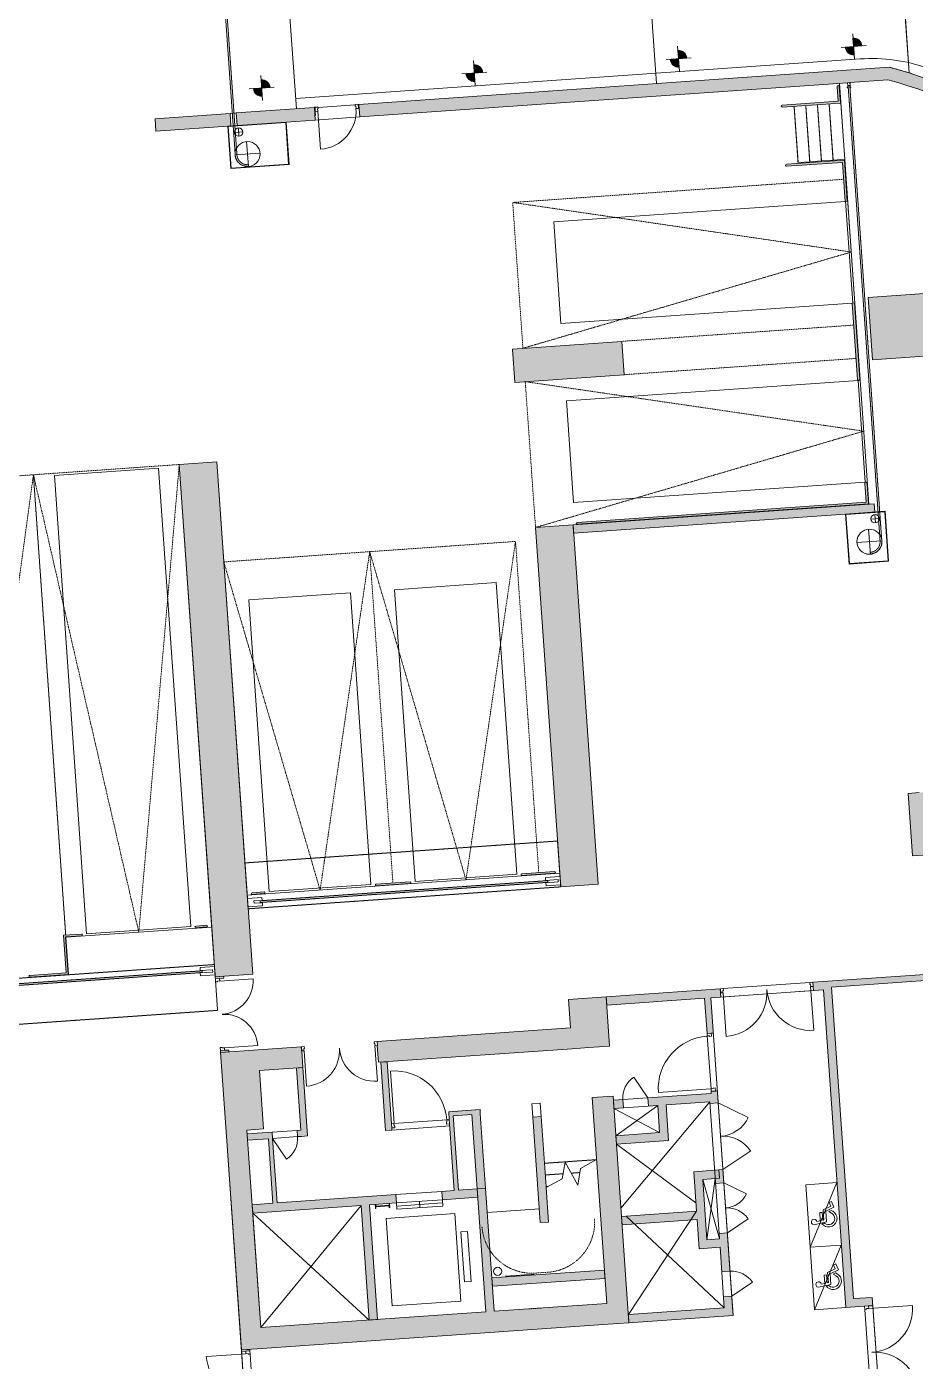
# Model space of a CAD drawing. Header units: millimetres. Extents: x 833941507 to 1669051331, y 817666127 to 1636299673.
# Drawn here: x 834457978 to 834479247, y 818087337 to 818119289 of the extents above; entities that cross this region are included whole.
import ezdxf

# ---------------------------------------------------------------- set-up
doc = ezdxf.new("R2010")
doc.units = ezdxf.units.MM
doc.header["$LTSCALE"] = 3
doc.linetypes.add('3A35X-MAGP-P-MP-B02B$0$Hidden', pattern=[2.25, 1, -1.25])
doc.linetypes.add('3A35X-MAGP-P-MP-B02B$0$Overhead', pattern=[1.8, 1.2, -0.6])
for name, color, linetype, lineweight in [('3A35X-MAGP-P-MP-B02B$0$A-000-M_MASS', 252, 'Continuous', 5), ('3A35X-MAGP-P-MP-B02B$0$A-010-M_LINE', 252, 'Continuous', 5), ('3A35X-MAGP-P-MP-B02B$0$A-200-M_WALL_EXT', 252, 'Continuous', 9), ('3A35X-MAGP-P-MP-B02B$0$A-200-M_WALL_INT', 252, 'Continuous', 9), ('3A35X-MAGP-P-MP-B02B$0$A-200-M_WALL_PAT', 252, 'Continuous', 9), ('3A35X-MAGP-P-MP-B02B$0$A-230-M_FLOOR', 252, 'Continuous', 18), ('3A35X-MAGP-P-MP-B02B$0$A-241-M_RAMP', 252, 'Continuous', 5), ('3A35X-MAGP-P-MP-B02B$0$A-242-M_STAIR', 252, 'Continuous', 5), ('3A35X-MAGP-P-MP-B02B$0$A-242-MB_STAIR', 252, 'Continuous', 5), ('3A35X-MAGP-P-MP-B02B$0$A-325-M_DOOR', 252, 'Continuous', 5), ('3A35X-MAGP-P-MP-B02B$0$A-770-ME_FFE_SA', 252, 'Continuous', 5), ('3A35X-MAGP-P-MP-B02B$0$A-770-MH_FFE_SA', 252, '3A35X-MAGP-P-MP-B02B$0$Overhead', 5), ('3A35X-MAGP-P-MP-B02B$0$S-280-M_COLUMN', 252, 'Continuous', 9), ('3A35X-MAGP-P-MP-B02B$0$Z-000-T_TEXT', 252, 'Continuous', 5), ('3A35X-MAGP-P-MP-B02B$0$Z-060-M_DETAIL', 252, 'Continuous', 5), ('3A35X-MAGP-P-MP-B02B$0$Z-060-M_MH_LINE', 252, '3A35X-MAGP-P-MP-B02B$0$Hidden', 5), ('UAJ-23FLOR-h', 251, 'Continuous', 9)]:
    doc.layers.add(name, color=color, linetype=linetype, lineweight=lineweight)
doc.layers.add('UAJ-00XREF', color=7, linetype='Continuous')

# ---------------------------------------------------------------- blocks, each defined once
blk = doc.blocks.new('GBP-LTC-LB01')
at = {"layer": 'UAJ-23FLOR-h'}
h = blk.add_hatch(dxfattribs=at)
h.set_pattern_fill('EARTH,_O', color=256, scale=180, angle=45)
h.set_pattern_definition([(48.9989, (834576001.8, 818046085.3), (-112.727, 1612.5107), [1143, -1143]), (48.9989, (834575678.3, 818046366.6), (-112.727, 1612.5107), [1143, -1143]), (48.9989, (834575354.8, 818046647.8), (-112.727, 1612.5107), [1143, -1143]), (138.9989, (834575340.7, 818046849.3), (-1612.5107, -112.727), [1143, -1143]), (138.9989, (834575621.9, 818047172.8), (-1612.5107, -112.727), [1143, -1143]), (138.9989, (834575903.1, 818047496.3), (-1612.5107, -112.727), [1143, -1143])])
h.paths.add_polyline_path([(834572173, 818200349), (834310584, 818182062), (834331502, 817882832), (834364940, 817885169), (834473096, 818011284), (834480534, 818020120), (834485095, 818025710), (834491376, 818033619), (834497063, 818041013), (834493146, 818043679), (834512789, 818074029), (834518712, 818083675), (834526231, 818096325), (834534646, 818111073), (834545956, 818131981), (834557205, 818154199), (834564040, 818168497), (834570941, 818183576), (834578368, 818200696)])
h.paths.add_polyline_path([(834382131, 817956470), (834418269, 817958996), (834422062, 817963856), (834428403, 817964299), (834467239, 818010696), (834466445, 818021739), (834476098, 818035709), (834485267, 818048983), (834487015, 818051460), (834497268, 818067303), (834492893, 818129890), (834448057, 818126756), (834416897, 818105052), (834382061, 818080789), (834386167, 818022059), (834377588, 818021459)], flags=16)
edge = h.paths.add_edge_path(flags=16)
edge.add_line((834540292, 818142076), (834533466, 818141614))
edge.add_line((834533466, 818141614), (834523258, 818143863))
edge.add_line((834523258, 818143863), (834525897, 818155839))
edge.add_arc((834558382, 818267025), 115835, 237.2184, 253.71313, ccw=False)
edge.add_line((834495665, 818169638), (834498268, 818132357))
edge.add_line((834498268, 818132357), (834496346, 818130135))
edge.add_line((834496346, 818130135), (834492880, 818129893))
edge.add_line((834492880, 818129893), (834494230, 818110588))
edge.add_line((834494230, 818110588), (834496326, 818110708))
edge.add_line((834496326, 818110708), (834498420, 818080754))
edge.add_line((834498420, 818080754), (834498046, 818080727))
edge.add_line((834498046, 818080727), (834498255, 818077746))
edge.add_line((834498255, 818077746), (834503061, 818078082))
edge.add_line((834503061, 818078082), (834504980, 818081212))
edge.add_line((834504980, 818081212), (834509429, 818088471))
edge.add_line((834509429, 818088471), (834515217, 818097914))
edge.add_line((834515217, 818097914), (834526067, 818116416))
edge.add_line((834526067, 818116416), (834532489, 818127889))
edge.add_line((834532489, 818127889), (834534831, 818132146))
edge.add_line((834534831, 818132146), (834540292, 818142076))
h = blk.add_hatch(dxfattribs=at)
h.set_pattern_fill('EARTH,_O', color=256, scale=180, angle=45)
h.set_pattern_definition([(45.0000001, (-1082349.7, 54794.9), (-3e-06, 1616.4461018), [1143, -1143]), (45.0000001, (-1082652.8, 55098), (-3e-06, 1616.4461018), [1143, -1143]), (45.0000001, (-1082955.9, 55401.1), (-3e-06, 1616.4461018), [1143, -1143]), (135.0000001, (-1082955.9, 55603.1), (-1616.4461018, -3e-06), [1143, -1143]), (135.0000001, (-1082652.8, 55906.2), (-1616.4461018, -3e-06), [1143, -1143]), (135.0000001, (-1082349.7, 56209.3), (-1616.4461018, -3e-06), [1143, -1143])])
h.paths.add_polyline_path([(834669469, 818015499), (834651081, 818014214), (834651091, 818014066), (834669480, 818015352)], flags=16)
edge = h.paths.add_edge_path()
edge.add_arc((834611764, 818123015), 22001, 94.0007, 118.6887)
edge.add_line((834601202, 818142316), (834593918, 818141228))
edge.add_arc((834611768, 818123014), 25503, 93.9972, 134.4213, ccw=False)
edge.add_line((834609991, 818148455), (834618164, 818149026))
edge.add_line((834618164, 818149026), (834618408, 818145535))
edge.add_line((834618408, 818145535), (834616365, 818145392))
edge.add_line((834616365, 818145392), (834616609, 818141901))
edge.add_line((834616609, 818141901), (834611622, 818141552))
edge.add_line((834611622, 818141552), (834611378, 818145043))
edge.add_line((834611378, 818145043), (834610229, 818144963))
h.paths.add_polyline_path([(834673233, 818197366), (834607546, 818192774), (834599172, 818174435), (834588349, 818152375), (834578622, 818133891), (834568418, 818115665), (834556457, 818095618), (834546606, 818080042), (834532219, 818058624), (834523692, 818046596), (834515684, 818035708), (834508244, 818025930), (834500656, 818016266), (834489787, 818002934), (834483448, 817995421), (834478638, 817989842), (834458454, 817967379), (834441506, 817949096), (834383076, 817886437), (834482027, 817893355), (834551919, 817920009), (834634905, 817930637), (834634023, 817939309), (834633770, 817941796), (834633578, 817943687), (834508697, 817930984), (834507053, 817930191), (834506409, 817939427), (834507657, 817945567), (834503417, 818006767), (834503064, 818011763), (834514053, 818025792), (834520785, 818034889), (834526319, 818042437), (834532382, 818050706), (834536346, 818056473), (834542258, 818065226), (834550406, 818077287), (834561579, 818095002), (834574523, 818117080), (834587769, 818140310), (834609774, 818143595), (834610002, 818140336), (834634253, 818142031), (834636807, 818105492), (834642791, 818105914), (834646279, 818056033), (834640293, 818055614), (834643382, 818011425), (834641138, 818011268), (834645776, 817944928), (834639048, 817944244), (834640362, 817931328), (834651070, 817932707), (834650588, 817936476), (834685106, 817940897), (834685588, 817937128), (834691374, 817937869)])
blk = doc.blocks.new('3A35X-MAGP-P-MP-B02B')
at = {"layer": '3A35X-MAGP-P-MP-B02B$0$A-200-M_WALL_PAT'}
h = blk.add_hatch(color=256, dxfattribs=at)
h.paths.add_polyline_path([(107547, 191531), (108515, 191531), (108565, 191831), (95841, 191831), (95841, 191531), (107545, 191531)], flags=0)
h.paths.add_polyline_path([(94343, 191531), (94773, 191531), (94773, 191831), (92900, 191831), (92900, 191531), (94075, 191531)], flags=0)
h.paths.add_polyline_path([(91850, 191531), (92750, 191531), (92750, 191831), (90950, 191831), (90950, 191531)], flags=0)
for points in [[(94781, 191635), (94790, 191635), (94790, 191835), (94781, 191835), (94781, 191735)], [(114189, 186393), (114518, 186393), (114373, 186707), (114189, 187067), (114041, 187335), (113874, 187616), (113686, 187908), (113490, 188191), (113283, 188468), (113067, 188738), (112842, 189001), (112608, 189255), (112365, 189501), (112114, 189739), (111854, 189967), (111534, 190228), (111313, 190397), (111031, 190598), (110743, 190789), (110414, 190989), (110148, 191140), (109841, 191300), (109529, 191449), (109154, 191611), (108837, 191734), (108565, 191831), (108515, 191531), (108838, 191414), (109155, 191286), (109468, 191147), (109777, 190996), (110079, 190835), (110414, 190640), (110666, 190482), (110950, 190289), (111227, 190087), (111534, 189843), (111758, 189654), (112012, 189424), (112257, 189185), (112494, 188937), (112722, 188681), (112941, 188418), (113151, 188146), (113351, 187868), (113450, 187868), (113450, 187718), (113533, 187593), (113713, 187302), (113882, 187005), (114041, 186702)], [(100250, 172806), (100250, 181431), (99350, 181431), (99350, 172806)], [(100250, 181231), (107475, 181231), (107475, 181431), (100250, 181431)], [(100250, 168921), (100250, 170106), (99350, 170106), (99350, 168921), (99750, 168921)], [(105564, 162481), (105650, 162481), (105650, 169956), (105450, 169956), (105450, 162481)], [(92740, 167281), (92890, 167281), (92890, 168921), (92740, 168921), (92740, 167431)], [(94912, 167281), (94912, 168921), (94762, 168921), (94762, 167281), (94849, 167281)], [(90960, 162281), (91450, 162281), (91450, 167521), (90950, 167521), (90950, 162281)], [(96300, 165731), (96400, 165731), (96400, 167621), (96300, 167621), (96300, 166193)], [(96850, 167521), (97050, 167521), (97050, 167621), (96400, 167621), (96400, 167521), (96408, 167521)], [(97050, 165731), (97050, 167521), (96850, 167521), (96850, 165731), (96919, 165731)], [(99750, 162281), (100250, 162281), (100250, 167721), (99750, 167721), (99750, 162481)], [(92050, 165731), (92050, 167281), (91950, 167281), (91950, 165731)], [(98500, 164821), (98500, 167351), (98300, 167351), (98300, 164821)], [(101300, 166771), (101500, 166771), (101500, 167421), (101300, 167421), (101300, 167385)], [(100252, 166571), (101500, 166571), (101500, 166771), (100252, 166771)], [(94250, 162781), (94250, 165531), (94050, 165531), (94050, 162781)], [(96850, 162781), (97050, 162781), (97050, 165731), (96850, 165731), (96850, 162781)], [(102250, 165581), (102650, 165581), (102650, 165781), (102050, 165781), (102050, 165581)], [(102050, 164131), (102250, 164131), (102250, 165581), (102050, 165581), (102050, 164631)], [(102050, 164631), (102050, 164831), (100252, 164831), (100252, 164631), (100334, 164631)], [(102250, 163931), (102550, 163931), (102550, 164131), (102050, 164131), (102050, 163931)], [(98094, 163381), (99750, 163381), (99750, 163581), (97050, 163581), (97050, 163381)], [(99725, 162281), (99750, 162281), (99750, 162781), (91450, 162781), (91450, 162281), (98610, 162281)], [(102574, 162281), (102750, 162281), (102750, 162481), (100250, 162481), (100250, 162281), (102409, 162281)], [(106100, 162281), (106100, 162481), (105450, 162481), (105450, 162281), (106000, 162281)]]:
    blk.add_hatch(color=256, dxfattribs=at).paths.add_polyline_path(points, flags=0)
h = blk.add_hatch(color=256, dxfattribs=at)
h.paths.add_polyline_path([(91580, 167521), (91580, 167521), (91850, 167521), (91850, 169421), (90950, 169421), (90950, 167521), (91450, 167521)], flags=0)
h.paths.add_polyline_path([(91850, 171236), (91850, 183531), (90950, 183531), (90950, 171236), (91821, 171236)], flags=0)
h = blk.add_hatch(color=256, dxfattribs=at)
h.paths.add_polyline_path([(90950, 169465), (90950, 169465), (90950, 169421)], flags=0)
h.paths.add_polyline_path([(91150, 169421), (91150, 169465), (90950, 169465), (90950, 169421), (91134, 169421)], flags=0)
h.paths.add_polyline_path([(90997, 171191), (91150, 171191), (91150, 171236), (90950, 171236), (90950, 171191), (90990, 171191)], flags=0)
h = blk.add_hatch(color=256, dxfattribs=at)
h.paths.add_polyline_path([(102987, 169906), (102987, 170106), (100250, 170106), (100250, 169906), (102874, 169906)], flags=0)
h.paths.add_polyline_path([(105213, 169906), (105450, 169906), (105450, 170106), (105213, 170106), (105213, 169956)], flags=0)
h = blk.add_hatch(color=256, dxfattribs=at)
h.paths.add_polyline_path([(105647, 169956), (109006, 169956), (109006, 170106), (105450, 170106), (105450, 169956)], flags=0)
h.paths.add_polyline_path([(113792, 169956), (114400, 169956), (114400, 170106), (111032, 170106), (111032, 169956), (113774, 169956)], flags=0)
h = blk.add_hatch(color=256, dxfattribs=at)
h.paths.add_polyline_path([(102750, 167621), (102750, 167671), (102600, 167671), (102600, 167621)], flags=0)
h.paths.add_polyline_path([(102750, 169059), (102750, 169906), (102600, 169906), (102600, 169059), (102700, 169059)], flags=0)
h = blk.add_hatch(color=256, dxfattribs=at)
h.paths.add_polyline_path([(94912, 168921), (99350, 168921), (99350, 169421), (94710, 169421), (94710, 169321), (94705, 169321), (94705, 168921), (94762, 168921)], flags=0)
h.paths.add_polyline_path([(92740, 168921), (92890, 168921), (92890, 169321), (92884, 169321), (92884, 169421), (91850, 169421), (91850, 168921)], flags=0)
h = blk.add_hatch(color=256, dxfattribs=at)
h.paths.add_polyline_path([(92650, 167281), (92740, 167281), (92740, 167431), (92650, 167431)], flags=0)
h.paths.add_polyline_path([(91950, 167281), (92050, 167281), (92050, 167431), (91450, 167431), (91450, 167281), (91850, 167281)], flags=0)
h = blk.add_hatch(color=256, dxfattribs=at)
h.paths.add_polyline_path([(101300, 167421), (102750, 167421), (102750, 167621), (101075, 167621), (101075, 167421)], flags=0)
h.paths.add_polyline_path([(100252, 167421), (100475, 167421), (100475, 167621), (100250, 167621), (100250, 167421)], flags=0)
h = blk.add_hatch(color=256, dxfattribs=at)
h.paths.add_polyline_path([(102550, 162481), (102750, 162481), (102750, 162741), (102550, 162741), (102550, 162562)], flags=0)
h.paths.add_polyline_path([(102574, 163341), (102750, 163341), (102750, 164261), (102550, 164261), (102550, 163341)], flags=0)
h.paths.add_polyline_path([(102750, 165461), (102750, 165781), (102650, 165781), (102650, 165581), (102550, 165581), (102550, 165461), (102650, 165461)], flags=0)
h.paths.add_polyline_path([(102600, 167381), (102750, 167381), (102750, 167421), (102550, 167421), (102550, 167381), (102574, 167381)], flags=0)
h = blk.add_hatch(color=256, dxfattribs=at)
h.paths.add_polyline_path([(92890, 165531), (94900, 165531), (94900, 165731), (91450, 165731), (91450, 165531), (92050, 165531)], flags=0)
h.paths.add_polyline_path([(96300, 165531), (96850, 165531), (96850, 165731), (96000, 165731), (96000, 165531), (96289, 165531)], flags=0)
h = blk.add_hatch(color=256, dxfattribs=at)
h.paths.add_polyline_path([(91150, 160181), (91150, 160218), (90950, 160218), (90950, 160181), (91103, 160181)], flags=0)
h.paths.add_polyline_path([(91050, 162244), (91150, 162244), (91150, 162281), (90950, 162281), (90950, 162244), (90955, 162244)], flags=0)
at = {"layer": '3A35X-MAGP-P-MP-B02B$0$S-280-M_COLUMN', "lineweight": 5}
for points in [[(108942, 184868), (109025, 184868), (109025, 186368), (107675, 186368), (107675, 184868), (108887, 184868)], [(99100, 184931), (101725, 184931), (101725, 185731), (99100, 185731)], [(109150, 172956), (109150, 174456), (107800, 174456), (107800, 172956), (108445, 172956)]]:
    blk.add_hatch(color=256, dxfattribs=at).paths.add_polyline_path(points, flags=0)
at = {"layer": '3A35X-MAGP-P-MP-B02B$0$Z-000-T_TEXT'}
h = blk.add_hatch(color=256, dxfattribs=at)
edge = h.paths.add_edge_path(flags=0)
edge.add_line((93550, 192385), (93550, 192185))
edge.add_arc((93550, 192385), 200, 180, 270, ccw=False)
edge.add_line((93350, 192385), (93550, 192385))
h = blk.add_hatch(color=256, dxfattribs=at)
edge = h.paths.add_edge_path(flags=0)
edge.add_line((93550, 192385), (93550, 192585))
edge.add_arc((93550, 192385), 200, 0, 90, ccw=False)
edge.add_line((93750, 192385), (93550, 192385))
h = blk.add_hatch(color=256, dxfattribs=at)
edge = h.paths.add_edge_path(flags=0)
edge.add_line((98650, 192385), (98650, 192185))
edge.add_arc((98650, 192385), 200, 180, 270, ccw=False)
edge.add_line((98450, 192385), (98650, 192385))
h = blk.add_hatch(color=256, dxfattribs=at)
edge = h.paths.add_edge_path(flags=0)
edge.add_line((98650, 192385), (98650, 192585))
edge.add_arc((98650, 192385), 200, 0, 90, ccw=False)
edge.add_line((98850, 192385), (98650, 192385))
h = blk.add_hatch(color=256, dxfattribs=at)
edge = h.paths.add_edge_path(flags=0)
edge.add_line((103550, 192385), (103550, 192185))
edge.add_arc((103550, 192385), 200, 180, 270, ccw=False)
edge.add_line((103350, 192385), (103550, 192385))
h = blk.add_hatch(color=256, dxfattribs=at)
edge = h.paths.add_edge_path(flags=0)
edge.add_line((103550, 192385), (103550, 192585))
edge.add_arc((103550, 192385), 200, 0, 90, ccw=False)
edge.add_line((103750, 192385), (103550, 192385))
h = blk.add_hatch(color=256, dxfattribs=at)
edge = h.paths.add_edge_path(flags=0)
edge.add_line((107750, 192385), (107750, 192185))
edge.add_arc((107750, 192385), 200, 180, 270, ccw=False)
edge.add_line((107550, 192385), (107750, 192385))
h = blk.add_hatch(color=256, dxfattribs=at)
edge = h.paths.add_edge_path(flags=0)
edge.add_line((107750, 192385), (107750, 192585))
edge.add_arc((107750, 192385), 200, 0, 90, ccw=False)
edge.add_line((107950, 192385), (107750, 192385))
at = {"layer": '3A35X-MAGP-P-MP-B02B$0$Z-060-M_DETAIL'}
h = blk.add_hatch(color=256, dxfattribs=at)
h.paths.add_polyline_path([(105839, 150551), (105845, 150553), (105855, 150560), (105860, 150571), (105860, 160481), (105810, 160481), (105810, 150571), (105821, 150556), (105832, 150551)], flags=0)
h.paths.add_polyline_path([(103969, 150551), (103985, 150560), (103990, 150571), (103989, 160242), (103985, 160251), (103979, 160259), (103970, 160266), (103961, 160270), (103937, 160271), (103690, 160271), (103690, 160231), (103935, 160230), (103940, 160224), (103940, 160221), (103942, 150565), (103951, 150556), (103962, 150551)], flags=0)
h.paths.add_polyline_path([(81370, 171231), (81376, 171232), (81388, 171241), (81390, 171251), (81390, 181411), (81385, 181425), (81380, 181428), (81370, 181431), (81356, 181425), (81350, 181411), (81350, 171251), (81353, 171241), (81365, 171232)], flags=0)
h.paths.add_polyline_path([(87170, 171541), (87440, 171541), (87440, 172441), (87836, 172442), (87845, 172447), (87848, 172451), (87850, 172466), (87845, 172475), (87836, 172480), (87830, 172481), (87400, 172481), (87400, 171581), (86515, 171580), (86506, 171575), (86503, 171571), (86501, 171556), (86506, 171547), (86515, 171542), (86520, 171541)], flags=0)
h.paths.add_polyline_path([(82460, 171541), (83386, 171542), (83395, 171547), (83398, 171551), (83400, 171566), (83395, 171575), (83386, 171580), (83380, 171581), (82500, 171581), (82500, 181116), (82495, 181125), (82486, 181130), (82475, 181130), (82468, 181125), (82461, 181116), (82460, 181111), (82460, 171581)], flags=0)
h.paths.add_polyline_path([(90570, 172441), (90829, 172441), (90843, 172447), (90846, 172451), (90849, 172461), (90843, 172475), (90829, 172481), (90570, 172481), (90556, 172475), (90553, 172471), (90550, 172461), (90556, 172447)], flags=0)
h.paths.add_polyline_path([(99230, 173141), (99238, 173144), (99248, 173151), (99250, 173166), (99240, 173178), (99230, 173181), (98437, 173180), (98425, 173171), (98423, 173156), (98432, 173144), (98442, 173141)], flags=0)
h.paths.add_polyline_path([(94942, 173141), (95760, 173141), (95774, 173147), (95778, 173151), (95780, 173161), (95774, 173175), (95760, 173181), (94942, 173181), (94928, 173175), (94925, 173171), (94922, 173161), (94928, 173147)], flags=0)
h.paths.add_polyline_path([(91970, 173141), (92259, 173141), (92273, 173147), (92276, 173151), (92279, 173161), (92273, 173175), (92259, 173181), (91970, 173181), (91956, 173175), (91953, 173171), (91950, 173161), (91956, 173147)], flags=0)
h.paths.add_polyline_path([(102574, 181441), (107340, 181441), (107339, 181943), (107337, 181949), (107328, 181958), (107315, 181961), (107303, 181958), (107294, 181949), (107290, 181936), (107290, 181481), (100350, 181481), (100336, 181475), (100331, 181466), (100331, 181456), (100336, 181447), (100350, 181441)], flags=0)
h.paths.add_polyline_path([(107316, 184401), (107322, 184402), (107333, 184409), (107340, 184425), (107340, 184426), (107340, 186261), (107290, 186261), (107291, 184419), (107298, 184408), (107309, 184402)], flags=0)
h.paths.add_polyline_path([(107340, 188701), (107340, 189686), (105950, 189686), (105938, 189683), (105929, 189674), (105925, 189661), (105929, 189649), (105933, 189644), (105944, 189637), (105950, 189636), (107290, 189636), (107290, 188701)], flags=0)
h.paths.add_polyline_path([(105950, 191056), (107340, 191056), (107339, 191458), (107333, 191469), (107322, 191475), (107309, 191475), (107298, 191469), (107291, 191458), (107290, 191451), (107290, 191106), (105950, 191106), (105938, 191103), (105929, 191094), (105925, 191081), (105929, 191069), (105933, 191064), (105944, 191057)], flags=0)
at = {"layer": '3A35X-MAGP-P-MP-B02B$0$A-000-M_MASS'}
for p, q in [((94385, 165531), (94385, 165431)), ((94400, 165431), (94400, 165531)), ((94720, 165531), (94720, 165431)), ((94735, 165431), (94735, 165531)), ((94385, 165431), (94400, 165431)), ((94720, 165491), (94400, 165491)), ((94400, 165472), (94720, 165472)), ((94720, 165431), (94735, 165431))]:
    blk.add_line(p, q, dxfattribs=at)
at = {"layer": '3A35X-MAGP-P-MP-B02B$0$A-010-M_LINE'}
for p, q in [((107886, 192076), (94343, 192076)), ((107290, 191451), (107290, 191106)), ((107340, 191056), (107340, 191451)), ((107290, 191106), (105950, 191106)), ((105950, 191056), (107340, 191056)), ((107340, 189686), (105950, 189686)), ((105950, 189636), (107290, 189636)), ((107290, 189636), (107290, 188701)), ((107340, 188701), (107340, 189686)), ((107290, 188701), (107340, 188701)), ((107340, 186261), (107290, 186261)), ((107290, 186261), (107290, 184425)), ((107340, 184426), (107340, 186261)), ((107290, 181936), (107290, 181481)), ((107340, 181441), (107340, 181936)), ((107290, 181481), (100350, 181481)), ((100350, 181441), (107340, 181441)), ((92259, 173181), (91970, 173181)), ((95760, 173181), (94942, 173181)), ((99230, 173181), (98442, 173181)), ((91970, 173141), (92259, 173141)), ((94942, 173141), (95760, 173141)), ((98442, 173141), (99230, 173141)), ((87830, 172481), (87400, 172481)), ((87400, 172481), (87400, 171581)), ((87440, 171541), (87440, 172441)), ((87440, 172441), (87830, 172441)), ((90829, 172481), (90570, 172481)), ((90570, 172441), (90829, 172441)), ((87400, 171581), (86520, 171581)), ((86520, 171541), (87440, 171541)), ((101300, 166771), (100250, 167421)), ((101300, 167421), (100250, 166771)), ((102550, 167421), (100250, 165031)), ((100250, 166571), (102050, 165031)), ((94050, 165531), (91450, 162781)), ((91450, 165531), (94050, 162781)), ((102550, 165581), (102250, 164131)), ((102550, 164131), (102250, 165581)), ((102050, 164831), (100250, 162481)), ((100359, 164831), (102550, 162481))]:
    blk.add_line(p, q, dxfattribs=at)
at = {"layer": '3A35X-MAGP-P-MP-B02B$0$A-010-M_LINE', "linetype": '3A35X-MAGP-P-MP-B02B$0$Hidden'}
for p, q in [((98100, 163624), (98400, 163624)), ((98201, 162781), (97901, 162781))]:
    blk.add_line(p, q, dxfattribs=at)
at = {"layer": '3A35X-MAGP-P-MP-B02B$0$A-010-M_LINE'}
for centre, radius, start, end in [((108655, 186576), 10400, 12.2402, 90), ((108655, 186576), 10000, 12.2402, 90), ((107886, 188076), 4000, 66.454, 90), ((107315, 191451), 25, 359.9995, 179.9995), ((105950, 191081), 25, 90, 270), ((105950, 189661), 25, 90, 270), ((107315, 184426), 25, 182.3355, 359.9995), ((107315, 181936), 25, 359.9995, 179.9995), ((100350, 181461), 20, 90, 270), ((91970, 173161), 20, 90, 270), ((92259, 173161), 20, 270, 90), ((94942, 173161), 20, 90, 270), ((95760, 173161), 20, 270, 90), ((98442, 173161), 20, 89.999, 269.999), ((99230, 173161), 20, 269.999, 89.999), ((87830, 172461), 20, 270, 90), ((90570, 172461), 20, 90, 270), ((90829, 172461), 20, 270, 90), ((86520, 171561), 20, 90, 270)]:
    blk.add_arc(centre, radius, start, end, dxfattribs=at)
at = {"layer": '3A35X-MAGP-P-MP-B02B$0$A-010-M_LINE', "linetype": '3A35X-MAGP-P-MP-B02B$0$Hidden'}
for centre, start, end in [((98100, 164824), 180.1582, 270), ((98400, 164824), 270, 359.8418)]:
    blk.add_arc(centre, 1200, start, end, dxfattribs=at)
at = {"layer": '3A35X-MAGP-P-MP-B02B$0$A-200-M_WALL_EXT', "lineweight": 13}
for p, q in [((92750, 191831), (90950, 191831)), ((90950, 191831), (90950, 191531)), ((92750, 191531), (92750, 191831)), ((94773, 191831), (92900, 191831)), ((92900, 191831), (92900, 191531)), ((94773, 191531), (94773, 191831)), ((108565, 191831), (95841, 191831)), ((95841, 191831), (95841, 191531)), ((90950, 191531), (92675, 191531)), ((94075, 191531), (94773, 191531)), ((95841, 191531), (107545, 191531)), ((107605, 191531), (108515, 191531)), ((90950, 183531), (90950, 171236)), ((91850, 183531), (90950, 183531)), ((91850, 171236), (91850, 183531)), ((99350, 181431), (99350, 172806)), ((100250, 181431), (99350, 181431)), ((100250, 172806), (100250, 181431)), ((99350, 172806), (100250, 172806)), ((90950, 171236), (91850, 171236)), ((99350, 170106), (99350, 169421)), ((100250, 170106), (99350, 170106)), ((100250, 168921), (100250, 170106)), ((90950, 169421), (90950, 167521)), ((91850, 169421), (90950, 169421)), ((92884, 169421), (91850, 169421)), ((99350, 169421), (94710, 169421)), ((92890, 168921), (92890, 169321)), ((94705, 169321), (94705, 168921)), ((91850, 168921), (92890, 168921)), ((91850, 167521), (91850, 168921)), ((94705, 168921), (99350, 168921)), ((99350, 168921), (99750, 168921)), ((99750, 168921), (99750, 168921)), ((99750, 168921), (100250, 168921)), ((100250, 168921), (100250, 168921)), ((90950, 167521), (90950, 162281)), ((91450, 162781), (91450, 167521)), ((91450, 167521), (91850, 167521)), ((99750, 167721), (99750, 162781)), ((100250, 167721), (99750, 167721)), ((100250, 162281), (100250, 167721)), ((96850, 165731), (96850, 162781)), ((97050, 165731), (96850, 165731)), ((97050, 162781), (97050, 165731)), ((96850, 162781), (91450, 162781)), ((99750, 162781), (97050, 162781)), ((90950, 162281), (91450, 162281)), ((91450, 162281), (99750, 162281)), ((99750, 162281), (100250, 162281))]:
    blk.add_line(p, q, dxfattribs=at)
for radius, start, end in [(10000, 23.8119, 71.36), (9700, 24.5963, 71.0714)]:
    blk.add_arc((105369, 182356), radius, start, end, dxfattribs=at)
at = {"layer": '3A35X-MAGP-P-MP-B02B$0$A-200-M_WALL_INT'}
for p, q in [((94790, 191835), (94781, 191835)), ((94781, 191835), (94781, 191635)), ((94790, 191635), (94790, 191735)), ((94781, 191635), (94790, 191635)), ((107475, 181431), (100250, 181431)), ((100250, 181431), (100250, 181231)), ((100250, 181231), (106775, 181231)), ((107475, 181231), (107475, 181431)), ((91150, 171236), (90950, 171236)), ((90950, 171236), (90950, 171191)), ((91050, 171191), (91150, 171191)), ((91150, 171191), (91150, 171236)), ((102987, 170106), (100250, 170106)), ((100250, 170106), (100250, 169906)), ((102987, 169906), (102987, 170006)), ((103062, 170106), (105138, 170106)), ((105450, 170106), (105213, 170106)), ((105213, 170006), (105213, 169906)), ((109006, 170106), (105450, 170106)), ((100250, 169906), (102600, 169906)), ((102600, 169906), (102600, 169059)), ((105450, 169906), (102750, 169906)), ((102750, 169906), (102750, 162481)), ((105450, 169906), (105450, 162281)), ((105650, 169956), (114400, 169956)), ((105650, 162481), (105650, 169956)), ((90950, 169465), (90950, 169421)), ((90950, 169421), (91150, 169421)), ((91150, 169465), (91050, 169465)), ((91150, 169421), (91150, 169465)), ((102700, 169059), (102750, 169059)), ((92740, 168921), (92740, 167431)), ((92890, 168921), (92740, 168921)), ((92890, 167281), (92890, 168921)), ((94762, 168921), (94762, 167281)), ((94912, 168921), (94762, 168921)), ((94912, 167431), (94912, 168921)), ((92050, 167431), (91450, 167431)), ((91450, 167431), (91450, 167281)), ((92050, 167281), (92050, 167431)), ((92050, 167431), (92650, 167431)), ((92740, 167431), (92650, 167431)), ((92650, 167431), (92650, 167281)), ((96300, 167621), (96300, 167431)), ((96400, 167621), (96300, 167621)), ((97050, 167621), (96400, 167621)), ((96400, 165731), (96400, 167521)), ((96400, 167521), (96850, 167521)), ((96850, 167521), (96850, 165731)), ((97050, 167521), (97050, 167621)), ((97050, 165731), (97050, 167521)), ((100250, 167621), (100250, 167421)), ((102600, 167621), (100250, 167621)), ((100475, 167421), (100475, 167621)), ((101075, 167621), (101075, 167421)), ((102600, 167671), (102600, 167621)), ((102750, 167671), (102700, 167671)), ((91450, 167281), (91950, 167281)), ((91950, 167281), (91950, 165731)), ((92650, 167281), (92050, 167281)), ((92050, 165731), (92050, 167281)), ((92650, 167281), (92740, 167281)), ((92740, 167281), (92890, 167281)), ((94762, 167281), (94912, 167281)), ((94912, 167281), (94912, 167331)), ((96300, 167331), (96300, 165731)), ((98500, 167351), (98300, 167351)), ((98300, 167351), (98300, 164821)), ((98500, 165671), (98500, 167351)), ((101300, 167421), (100250, 167421)), ((101300, 167421), (101300, 166771)), ((101500, 167421), (102550, 167421)), ((101500, 166571), (101500, 167421)), ((102550, 164131), (102550, 167421)), ((102550, 167381), (102750, 167381)), ((101300, 166771), (100252, 166771)), ((100252, 166771), (100252, 166571)), ((100252, 166571), (101500, 166571)), ((91950, 165731), (91450, 165731)), ((91450, 165731), (91450, 165531)), ((91450, 165531), (94050, 165531)), ((94900, 165731), (92050, 165731)), ((94050, 165531), (94050, 162781)), ((94250, 165531), (94900, 165531)), ((94250, 162781), (94250, 165531)), ((94900, 165531), (94900, 165731)), ((96300, 165731), (96000, 165731)), ((96000, 165731), (96000, 165531)), ((96000, 165531), (96850, 165531)), ((96850, 165731), (96400, 165731)), ((96850, 165531), (96850, 165731)), ((96850, 165731), (97050, 165731)), ((98500, 164821), (98500, 165648)), ((102050, 165781), (102050, 164831)), ((102750, 165781), (102050, 165781)), ((102250, 165581), (102650, 165581)), ((102250, 164131), (102250, 165581)), ((102650, 165581), (102650, 165781)), ((102550, 165461), (102750, 165461)), ((98300, 164821), (98500, 164821)), ((102050, 164831), (100252, 164831)), ((100252, 164831), (100252, 164631)), ((100252, 164631), (102050, 164631)), ((102050, 164631), (102050, 163931)), ((102750, 164261), (102550, 164261)), ((102050, 163931), (102550, 163931)), ((102550, 164131), (102250, 164131)), ((102550, 162481), (102550, 163931)), ((99750, 163581), (97050, 163581)), ((97050, 163581), (97050, 163381)), ((97050, 163381), (99750, 163381)), ((99750, 163381), (99750, 163581)), ((102550, 163341), (102750, 163341)), ((94050, 162781), (94250, 162781)), ((102750, 162741), (102550, 162741)), ((102550, 162481), (100250, 162481)), ((100250, 162481), (100250, 162281)), ((102750, 162281), (102750, 162481)), ((106100, 162481), (105650, 162481)), ((106100, 150447), (106100, 162481)), ((91150, 162281), (90950, 162281)), ((90950, 160181), (90950, 162281)), ((90950, 162244), (91050, 162244)), ((91150, 162244), (91150, 162281)), ((100250, 162281), (102750, 162281)), ((105450, 162281), (105900, 162281)), ((106000, 162281), (106100, 162281))]:
    blk.add_line(p, q, dxfattribs=at)
at = {"layer": '3A35X-MAGP-P-MP-B02B$0$A-230-M_FLOOR'}
for p, q in [((92750, 191831), (92900, 191831)), ((95841, 191531), (94773, 191531)), ((107350, 191531), (107350, 181431)), ((107350, 191531), (107350, 181431)), ((90950, 172431), (90950, 183531)), ((91850, 183531), (91850, 173131)), ((99350, 173131), (91850, 173131)), ((90950, 172431), (87450, 172431)), ((87450, 172431), (87450, 171531)), ((90950, 171236), (90950, 172431)), ((87450, 171531), (82650, 171531)), ((103062, 170106), (105138, 170106)), ((102752, 169906), (102752, 162281)), ((105213, 169906), (102987, 169906)), ((94704, 168921), (94704, 169321)), ((102600, 167731), (102600, 168999)), ((90950, 160181), (90950, 167521)), ((94972, 167431), (96240, 167431)), ((96300, 167622), (97050, 167622)), ((98300, 167351), (98300, 167671)), ((98300, 167671), (98500, 167671)), ((98500, 167671), (98500, 167351)), ((96300, 167281), (94912, 167281)), ((91450, 165531), (91450, 162781)), ((94900, 165731), (96000, 165731)), ((94900, 165531), (96000, 165531)), ((97050, 165151), (98300, 165151)), ((91150, 162169), (91150, 160293)), ((105900, 160181), (105900, 162206)), ((106100, 162281), (106100, 160055))]:
    blk.add_line(p, q, dxfattribs=at)
at = {"layer": '3A35X-MAGP-P-MP-B02B$0$A-241-M_RAMP', "lineweight": 9}
for p, q in [((94343, 191831), (94343, 201828)), ((102983, 191831), (102983, 201831)), ((102983, 191831), (102983, 201829)), ((109030, 191661), (109030, 201531)), ((109037, 191659), (109037, 201531)), ((94773, 191828), (94781, 191828)), ((94865, 191828), (95753, 191828)), ((95828, 191828), (95841, 191828))]:
    blk.add_line(p, q, dxfattribs=at)
for points in [[(108565, 191831), (108663, 191798), (108760, 191764), (108856, 191728)], [(108937, 191697), (108968, 191685), (108999, 191673), (109030, 191661)], [(109037, 191659), (109053, 191652), (109070, 191646), (109086, 191639)]]:
    blk.add_open_spline(points, degree=3, dxfattribs=at)
at = {"layer": '3A35X-MAGP-P-MP-B02B$0$A-242-M_STAIR'}
for p, q in [((106230, 191056), (106230, 189706)), ((106510, 191056), (106510, 189706)), ((106790, 191056), (106790, 189706)), ((107070, 191056), (107070, 189706)), ((107340, 191056), (107350, 191056)), ((107350, 191056), (107350, 189706)), ((106230, 189706), (106510, 189706)), ((106510, 189706), (106790, 189706)), ((106790, 189706), (107070, 189706)), ((107070, 189706), (107350, 189706)), ((99750, 166231), (98500, 166231)), ((98927, 165951), (98500, 165951)), ((99329, 165951), (99120, 165951)), ((98500, 165671), (98500, 165648)), ((98549, 165671), (98500, 165671)), ((99261, 165671), (99251, 165671))]:
    blk.add_line(p, q, dxfattribs=at)
at = {"layer": '3A35X-MAGP-P-MP-B02B$0$A-242-M_STAIR', "linetype": '3A35X-MAGP-P-MP-B02B$0$Overhead'}
for p, q in [((106230, 191056), (106230, 189706)), ((106510, 191056), (106510, 189706)), ((106790, 191056), (106790, 189706)), ((107070, 191056), (107070, 189706)), ((99750, 166231), (98500, 166231)), ((98927, 165951), (98500, 165951)), ((99329, 165951), (99120, 165951)), ((98549, 165671), (98500, 165671)), ((99261, 165671), (99251, 165671))]:
    blk.add_line(p, q, dxfattribs=at)
at = {"layer": '3A35X-MAGP-P-MP-B02B$0$A-242-MB_STAIR'}
for p, q in [((98899, 165834), (98993, 166223)), ((98993, 166223), (99257, 165657)), ((99352, 166045), (99750, 166231)), ((98500, 165648), (98899, 165834)), ((99257, 165657), (99352, 166045))]:
    blk.add_line(p, q, dxfattribs=at)
at = {"layer": '3A35X-MAGP-P-MP-B02B$0$A-325-M_DOOR', "lineweight": 9}
for p, q in [((94790, 191835), (94865, 191835)), ((94790, 191735), (94790, 191835)), ((94850, 191735), (94790, 191735)), ((94850, 191792), (94850, 191735)), ((94865, 191792), (94850, 191792)), ((94865, 191835), (94865, 191792)), ((95753, 191835), (95828, 191835)), ((95753, 191792), (95753, 191835)), ((95768, 191792), (95753, 191792)), ((95768, 191735), (95768, 191792)), ((95828, 191735), (95768, 191735)), ((95828, 191835), (95828, 191735)), ((91050, 171191), (90950, 171191)), ((90950, 171191), (90950, 171116)), ((90950, 171116), (90997, 171116)), ((90997, 171116), (90997, 171131)), ((90997, 171131), (91050, 171131)), ((91050, 171131), (91050, 171191)), ((102987, 170106), (103062, 170106)), ((102987, 170006), (102987, 170106)), ((103047, 170006), (102987, 170006)), ((103047, 170059), (103047, 170006)), ((103062, 170059), (103047, 170059)), ((103062, 170106), (103062, 170059)), ((105138, 170106), (105213, 170106)), ((105138, 170059), (105138, 170106)), ((105153, 170059), (105138, 170059)), ((105153, 170006), (105153, 170059)), ((105213, 170006), (105153, 170006)), ((105213, 170106), (105213, 170006)), ((90997, 169540), (90950, 169540)), ((90950, 169540), (90950, 169465)), ((90950, 169465), (91050, 169465)), ((90997, 169525), (90997, 169540)), ((91050, 169525), (90997, 169525)), ((91050, 169465), (91050, 169525)), ((92884, 169421), (92959, 169421)), ((92884, 169321), (92884, 169421)), ((92944, 169374), (92944, 169321)), ((92959, 169374), (92944, 169374)), ((92959, 169421), (92959, 169374)), ((94635, 169421), (94710, 169421)), ((94635, 169374), (94635, 169421)), ((94650, 169374), (94635, 169374)), ((94650, 169321), (94650, 169374)), ((94710, 169421), (94710, 169321)), ((92944, 169321), (92884, 169321)), ((94710, 169321), (94650, 169321)), ((102700, 169059), (102600, 169059)), ((102600, 169059), (102600, 168999)), ((102700, 168984), (102700, 169059)), ((102600, 168999), (102653, 168999)), ((102653, 168999), (102653, 168984)), ((102653, 168984), (102700, 168984)), ((94972, 167431), (94912, 167431)), ((94912, 167431), (94912, 167331)), ((94972, 167378), (94972, 167431)), ((96300, 167431), (96240, 167431)), ((96240, 167431), (96240, 167378)), ((96300, 167331), (96300, 167431)), ((102653, 167731), (102600, 167731)), ((102600, 167731), (102600, 167671)), ((102600, 167671), (102700, 167671)), ((102653, 167746), (102653, 167731)), ((102700, 167746), (102653, 167746)), ((102700, 167671), (102700, 167746)), ((94912, 167331), (94987, 167331)), ((94987, 167378), (94972, 167378)), ((94987, 167331), (94987, 167378)), ((96225, 167378), (96225, 167331)), ((96240, 167378), (96225, 167378)), ((96225, 167331), (96300, 167331)), ((91150, 162244), (91050, 162244)), ((91050, 162244), (91050, 162184)), ((91050, 162184), (91103, 162184)), ((91103, 162184), (91103, 162169)), ((91103, 162169), (91150, 162169)), ((91150, 162169), (91150, 162244)), ((106000, 162281), (105900, 162281)), ((105900, 162281), (105900, 162206)), ((105900, 162206), (105947, 162206)), ((105947, 162206), (105947, 162221)), ((105947, 162221), (106000, 162221)), ((106000, 162221), (106000, 162281))]:
    blk.add_line(p, q, dxfattribs=at)
at = {"layer": '3A35X-MAGP-P-MP-B02B$0$A-325-M_DOOR'}
for p, q in [((94853, 191735), (94853, 190823)), ((91050, 171128), (91849, 171128)), ((102997, 170006), (102997, 170106)), ((103050, 170006), (103050, 168958)), ((105150, 170006), (105150, 168958)), ((91050, 169528), (91849, 169528)), ((92894, 169321), (92894, 169421)), ((92947, 169321), (92947, 168473)), ((94647, 169321), (94647, 168473)), ((94975, 167431), (94975, 168693)), ((101075, 167621), (100775, 168141)), ((102600, 167734), (101338, 167734)), ((92050, 167281), (92350, 166762)), ((102750, 167381), (103443, 166981)), ((102750, 165781), (103443, 166181)), ((96000, 165731), (94900, 165731)), ((96000, 165531), (94900, 165531)), ((102750, 165461), (103270, 165161)), ((102750, 164261), (103270, 164561)), ((102750, 162741), (103270, 163041)), ((91050, 162181), (90102, 162181)), ((106000, 162218), (107049, 162218))]:
    blk.add_line(p, q, dxfattribs=at)
for centre, radius, start, end in [((94853, 191735), 912, 270, 0), ((91050, 171128), 799, 270, 0), ((91050, 169528), 799, 0, 90), ((103050, 170006), 1049, 270, 0), ((105150, 170006), 1049, 180, 270), ((92947, 169321), 849, 270, 0), ((94647, 169321), 849, 180, 270), ((102600, 167734), 1262, 90, 180), ((94975, 167431), 1262, 0, 90), ((101075, 167621), 600, 120, 180), ((92050, 167281), 600, 300, 0), ((102750, 167381), 800, 270, 330), ((102750, 165781), 800, 30, 90), ((102750, 165461), 600, 270, 330), ((102750, 164261), 600, 30, 90), ((102750, 162741), 600, 30, 90), ((91050, 162181), 949, 180, 270), ((106000, 162218), 1049, 270, 0), ((106000, 160118), 1049, 0, 90)]:
    blk.add_arc(centre, radius, start, end, dxfattribs=at)
at = {"layer": '3A35X-MAGP-P-MP-B02B$0$A-770-ME_FFE_SA'}
for p, q in [((94075, 191531), (92675, 191531)), ((92675, 191531), (92675, 190511)), ((92685, 191521), (94065, 191521)), ((92685, 190521), (92685, 191521)), ((92925, 191471), (92925, 191271)), ((94065, 191521), (94065, 190521)), ((94075, 190511), (94075, 191531)), ((107532, 191421), (107530, 191421)), ((107530, 191421), (107530, 191411)), ((107530, 191411), (107542, 191411)), ((107532, 191412), (107532, 191421)), ((107540, 191412), (107532, 191412)), ((107545, 191461), (107540, 191412)), ((107542, 191411), (107547, 191461)), ((107605, 191531), (107545, 191531)), ((107545, 191531), (107545, 191461)), ((107547, 191461), (107547, 191530)), ((107547, 191530), (107604, 191530)), ((107604, 191530), (107604, 191461)), ((107604, 191461), (107609, 191411)), ((107605, 191461), (107605, 191531)), ((107610, 191412), (107605, 191461)), ((107609, 191411), (107620, 191411)), ((107619, 191412), (107610, 191412)), ((107620, 191421), (107619, 191421)), ((107619, 191421), (107619, 191412)), ((107620, 191411), (107620, 191421)), ((93025, 191371), (92825, 191371)), ((93100, 191131), (93100, 190531)), ((92800, 190831), (93400, 190831)), ((92675, 190511), (94075, 190511)), ((94065, 190521), (92685, 190521)), ((107725, 181231), (106775, 181231)), ((106775, 181231), (106775, 180031)), ((106785, 181221), (106785, 180041)), ((107715, 181221), (106785, 181221)), ((107475, 181171), (107475, 180971)), ((107715, 180041), (107715, 181221)), ((107725, 180031), (107725, 181231)), ((107375, 181071), (107575, 181071)), ((107600, 180531), (107000, 180531)), ((107300, 180831), (107300, 180231)), ((106775, 180031), (107725, 180031)), ((106785, 180041), (107715, 180041)), ((91850, 173056), (92200, 173056)), ((91850, 172856), (91850, 173056)), ((92002, 172984), (92002, 172928)), ((92200, 172984), (92002, 172984)), ((92002, 172928), (92200, 172928)), ((92200, 173056), (92200, 172984)), ((92200, 172928), (92200, 172856)), ((99350, 173056), (99000, 173056)), ((99000, 173056), (99000, 172984)), ((99000, 172984), (99300, 172984)), ((99002, 172928), (99002, 172856)), ((99300, 172928), (99002, 172928)), ((99300, 172984), (99300, 172928)), ((92200, 172856), (91850, 172856)), ((99002, 172856), (99350, 172856)), ((90600, 171353), (90900, 171353)), ((90600, 171281), (90600, 171353)), ((90950, 171281), (90600, 171281)), ((90602, 171481), (90950, 171481)), ((90602, 171409), (90602, 171481)), ((90900, 171409), (90602, 171409)), ((90900, 171353), (90900, 171409)), ((90950, 171481), (90950, 171281)), ((94900, 165531), (94900, 165381)), ((95450, 165381), (95450, 165531)), ((96000, 165381), (96000, 165531)), ((96000, 165456), (94900, 165456)), ((96000, 165381), (94900, 165381)), ((94625, 163081), (94625, 165181)), ((94625, 165181), (96275, 165181)), ((96275, 165181), (96275, 163081)), ((96390, 163531), (96390, 164731)), ((96390, 164731), (96550, 164731)), ((96550, 164731), (96550, 163531)), ((96550, 163531), (96390, 163531)), ((96275, 163081), (94625, 163081))]:
    blk.add_line(p, q, dxfattribs=at)
for centre, radius in [((92925, 191371), 100), ((93100, 190831), 300), ((107475, 181071), 100), ((107300, 180531), 300), ((97200, 163729), 100)]:
    blk.add_circle(centre, radius, dxfattribs=at)
at = {"layer": '3A35X-MAGP-P-MP-B02B$0$A-770-MH_FFE_SA'}
for p, q in [((92805, 191531), (92805, 201761)), ((92845, 201761), (92845, 191531)), ((92805, 191531), (92805, 190831)), ((92845, 191531), (92805, 191531)), ((92845, 191531), (92845, 190831)), ((107555, 191461), (107555, 181231)), ((107555, 191461), (107595, 191461)), ((107595, 181231), (107595, 191461)), ((93100, 190576), (93100, 190536)), ((107555, 181231), (107555, 180531)), ((107555, 181231), (107595, 181231)), ((107595, 181231), (107595, 180531)), ((107300, 180276), (107300, 180236)), ((91850, 173906), (99350, 173906)), ((91850, 172806), (91850, 173906)), ((99350, 173906), (99350, 172806)), ((92150, 172936), (92150, 172976)), ((92150, 172976), (99050, 172976)), ((99050, 172936), (92150, 172936)), ((99050, 172976), (99050, 172936)), ((99350, 172806), (91850, 172806)), ((90950, 171531), (82650, 171531)), ((90650, 171401), (82950, 171401)), ((82950, 171361), (90650, 171361)), ((90650, 171361), (90650, 171401)), ((90950, 170431), (90950, 171531)), ((82650, 170431), (90950, 170431))]:
    blk.add_line(p, q, dxfattribs=at)
for centre, radius, start, end in [((93100, 190831), 295, 180, 270), ((93100, 190831), 255, 180, 270), ((107300, 180531), 255, 270, 0), ((107300, 180531), 295, 270, 0)]:
    blk.add_arc(centre, radius, start, end, dxfattribs=at)
at = {"layer": '3A35X-MAGP-P-MP-B02B$0$S-280-M_COLUMN', "lineweight": 13}
for p, q in [((109025, 186368), (107675, 186368)), ((107675, 186368), (107675, 184868)), ((101725, 185731), (99100, 185731)), ((99100, 185731), (99100, 184931)), ((101725, 184931), (101725, 185731)), ((99100, 184931), (101725, 184931)), ((107675, 184868), (109025, 184868)), ((108070, 174456), (107800, 174456)), ((107800, 174456), (107800, 172956)), ((107800, 172956), (109150, 172956))]:
    blk.add_line(p, q, dxfattribs=at)
at = {"layer": '3A35X-MAGP-P-MP-B02B$0$Z-000-T_TEXT'}
for p, q in [((93550, 192085), (93550, 192685)), ((98650, 192085), (98650, 192685)), ((103550, 192085), (103550, 192685)), ((107750, 192085), (107750, 192685)), ((93250, 192385), (93850, 192385)), ((93550, 192385), (93350, 192385)), ((93550, 192585), (93550, 192385)), ((93550, 192185), (93550, 192385)), ((93550, 192385), (93750, 192385)), ((98350, 192385), (98950, 192385)), ((98650, 192385), (98450, 192385)), ((98650, 192585), (98650, 192385)), ((98650, 192185), (98650, 192385)), ((98650, 192385), (98850, 192385)), ((103250, 192385), (103850, 192385)), ((103550, 192385), (103350, 192385)), ((103550, 192585), (103550, 192385)), ((103550, 192185), (103550, 192385)), ((103550, 192385), (103750, 192385)), ((107450, 192385), (108050, 192385)), ((107750, 192385), (107550, 192385)), ((107750, 192585), (107750, 192385)), ((107750, 192185), (107750, 192385)), ((107750, 192385), (107950, 192385))]:
    blk.add_line(p, q, dxfattribs=at)
at = {"layer": '3A35X-MAGP-P-MP-B02B$0$Z-000-T_TEXT', "lineweight": 20}
blk.add_line((97368, 163600), (98068, 163600), dxfattribs=at)
at = {"layer": '3A35X-MAGP-P-MP-B02B$0$Z-000-T_TEXT'}
for centre, start, end in [((93550, 192385), 180, 270), ((93550, 192385), 0, 90), ((98650, 192385), 180, 270), ((98650, 192385), 0, 90), ((103550, 192385), 180, 270), ((103550, 192385), 0, 90), ((107750, 192385), 180, 270), ((107750, 192385), 0, 90)]:
    blk.add_arc(centre, 200, start, end, dxfattribs=at)
at = {"layer": '3A35X-MAGP-P-MP-B02B$0$Z-060-M_DETAIL'}
for p, q in [((100300, 186261), (100300, 188701)), ((100300, 188701), (107290, 188701)), ((107300, 188701), (107300, 186261)), ((107290, 186261), (100300, 186261)), ((100300, 181961), (100300, 184401)), ((100300, 184401), (107300, 184401)), ((107300, 184401), (107300, 181961)), ((87950, 172481), (87950, 183481)), ((87950, 183481), (90450, 183481)), ((90450, 183481), (90450, 172481)), ((107300, 181961), (100300, 181961)), ((92380, 173181), (92380, 180181)), ((92380, 180181), (94820, 180181)), ((94820, 180181), (94820, 173181)), ((98320, 180181), (95880, 180181)), ((95880, 180181), (95880, 173181)), ((98320, 173181), (98320, 180181)), ((94820, 173181), (92380, 173181)), ((95880, 173181), (98320, 173181)), ((90450, 172481), (87950, 172481)), ((104700, 163781), (105450, 165281)), ((104700, 165281), (105450, 165281)), ((104700, 163781), (104700, 165281)), ((104989, 164592), (104989, 164394)), ((105046, 164592), (104989, 164592)), ((105047, 164404), (105046, 164592)), ((105265, 164727), (105077, 164650)), ((105077, 164650), (105077, 164408)), ((105134, 164614), (105337, 164695)), ((105134, 164358), (105134, 164614)), ((105207, 164602), (105268, 164626)), ((105272, 164559), (105207, 164602)), ((105288, 164840), (105232, 164822)), ((105232, 164822), (105265, 164727)), ((105268, 164626), (105302, 164604)), ((105337, 164695), (105288, 164840)), ((104797, 164429), (104775, 164394)), ((104775, 164394), (104778, 164355)), ((104778, 164355), (104797, 164328)), ((104835, 164445), (104797, 164429)), ((104797, 164328), (104838, 164312)), ((104870, 164438), (104835, 164445)), ((104838, 164312), (105134, 164358)), ((104897, 164411), (104870, 164438)), ((104906, 164381), (104897, 164411)), ((104989, 164394), (104906, 164381)), ((105017, 164321), (105085, 164333)), ((105055, 164287), (105017, 164321)), ((105077, 164408), (105047, 164404)), ((105085, 164333), (105092, 164327)), ((105450, 163781), (104700, 163781)), ((104700, 162281), (105450, 163781)), ((104700, 163781), (105450, 163781)), ((104700, 162281), (104700, 163781)), ((105288, 163340), (105232, 163322)), ((105232, 163322), (105265, 163227)), ((105337, 163195), (105288, 163340)), ((104989, 163092), (104989, 162894)), ((105046, 163092), (104989, 163092)), ((105047, 162904), (105046, 163092)), ((105265, 163227), (105077, 163150)), ((105077, 163150), (105077, 162908)), ((105134, 163114), (105337, 163195)), ((105134, 162858), (105134, 163114)), ((105207, 163102), (105268, 163126)), ((105272, 163059), (105207, 163102)), ((105268, 163126), (105302, 163104)), ((104797, 162929), (104775, 162894)), ((104775, 162894), (104778, 162855)), ((104778, 162855), (104797, 162828)), ((104835, 162945), (104797, 162929)), ((104797, 162828), (104838, 162812)), ((104870, 162938), (104835, 162945)), ((104838, 162812), (105134, 162858)), ((104897, 162911), (104870, 162938)), ((104906, 162881), (104897, 162911)), ((104989, 162894), (104906, 162881)), ((105017, 162821), (105085, 162833)), ((105055, 162787), (105017, 162821)), ((105077, 162908), (105047, 162904)), ((105085, 162833), (105092, 162827)), ((105450, 162281), (104700, 162281))]:
    blk.add_line(p, q, dxfattribs=at)
for centre, radius in [((105190, 164436), 202), ((105190, 164436), 147), ((105190, 162936), 202), ((105190, 162936), 147)]:
    blk.add_arc(centre, radius, 227.8468, 56.5012, dxfattribs=at)
at = {"layer": '3A35X-MAGP-P-MP-B02B$0$Z-060-M_MH_LINE'}
for p, q in [((99350, 189231), (107350, 187481)), ((99350, 189231), (107290, 189231)), ((99350, 185731), (99350, 189231)), ((107340, 189231), (107350, 189231)), ((107350, 185731), (107350, 189231)), ((107350, 187481), (99350, 185731)), ((107290, 185731), (101725, 185731)), ((107350, 185731), (107340, 185731)), ((99350, 181431), (99350, 184931)), ((99351, 184931), (107350, 183181)), ((101725, 184931), (107290, 184931)), ((107340, 184931), (107350, 184931)), ((82450, 183531), (87450, 183531)), ((87450, 183531), (84950, 171531)), ((89200, 172431), (87450, 183531)), ((87450, 172481), (87450, 183531)), ((87450, 183531), (90950, 183531)), ((87450, 183531), (87450, 172481)), ((90950, 183531), (89200, 172431)), ((107350, 183181), (99350, 181431)), ((93600, 173131), (91850, 181131)), ((91850, 181131), (95350, 181131)), ((95350, 181131), (93600, 173131)), ((95350, 181131), (97100, 173131)), ((95350, 181131), (95350, 173181)), ((98850, 181131), (95350, 181131)), ((95350, 181131), (95350, 173181)), ((97100, 173131), (98850, 181131)), ((98850, 173181), (98850, 181131)), ((95350, 173141), (95350, 173131)), ((95350, 173141), (95350, 173131)), ((98850, 173131), (98850, 173141)), ((87450, 172431), (87450, 172441)), ((87450, 172441), (87450, 172431))]:
    blk.add_line(p, q, dxfattribs=at)

msp = doc.modelspace()

# ---------------------------------------------------------------- block references
msp.add_blockref('GBP-LTC-LB01', (0, 0))
at = {"layer": 'UAJ-00XREF', "rotation": 4.012827991232881}
msp.add_blockref('3A35X-MAGP-P-MP-B02B', (834383746, 817919361), dxfattribs=at)

doc.saveas('drawing.dxf')
